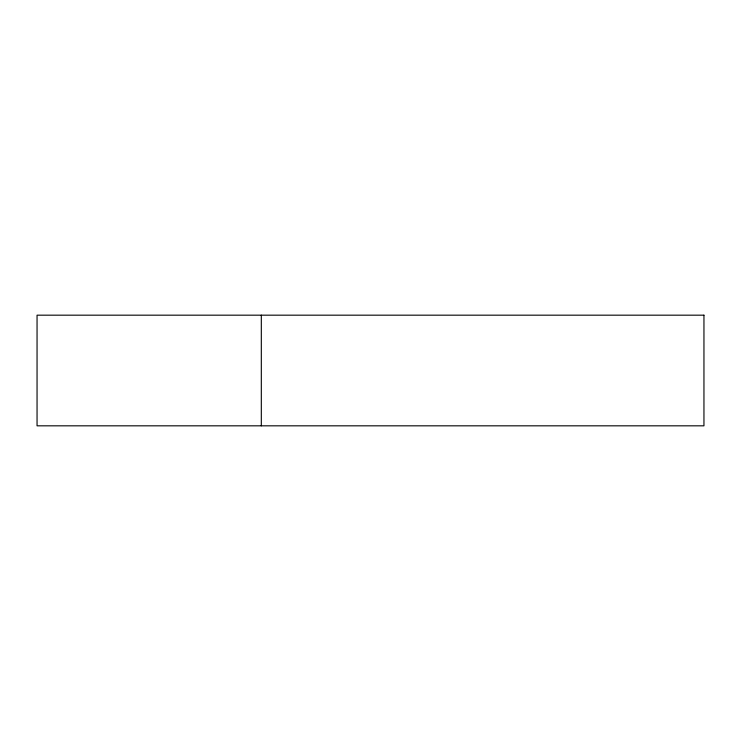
<?xml version="1.0" encoding="UTF-8"?>
<svg xmlns="http://www.w3.org/2000/svg" width="741" height="741" viewBox="0 0 741 741"><rect width="100%" height="100%" fill="white"/><g stroke="black" fill="none" stroke-linecap="round" stroke-linejoin="round"><path stroke-width="1.11" d="M261.314 315.175L261.314 425.825M703.95 315.175L37.05 315.175L37.05 425.825L703.95 425.825L703.95 315.175"/></g></svg>
